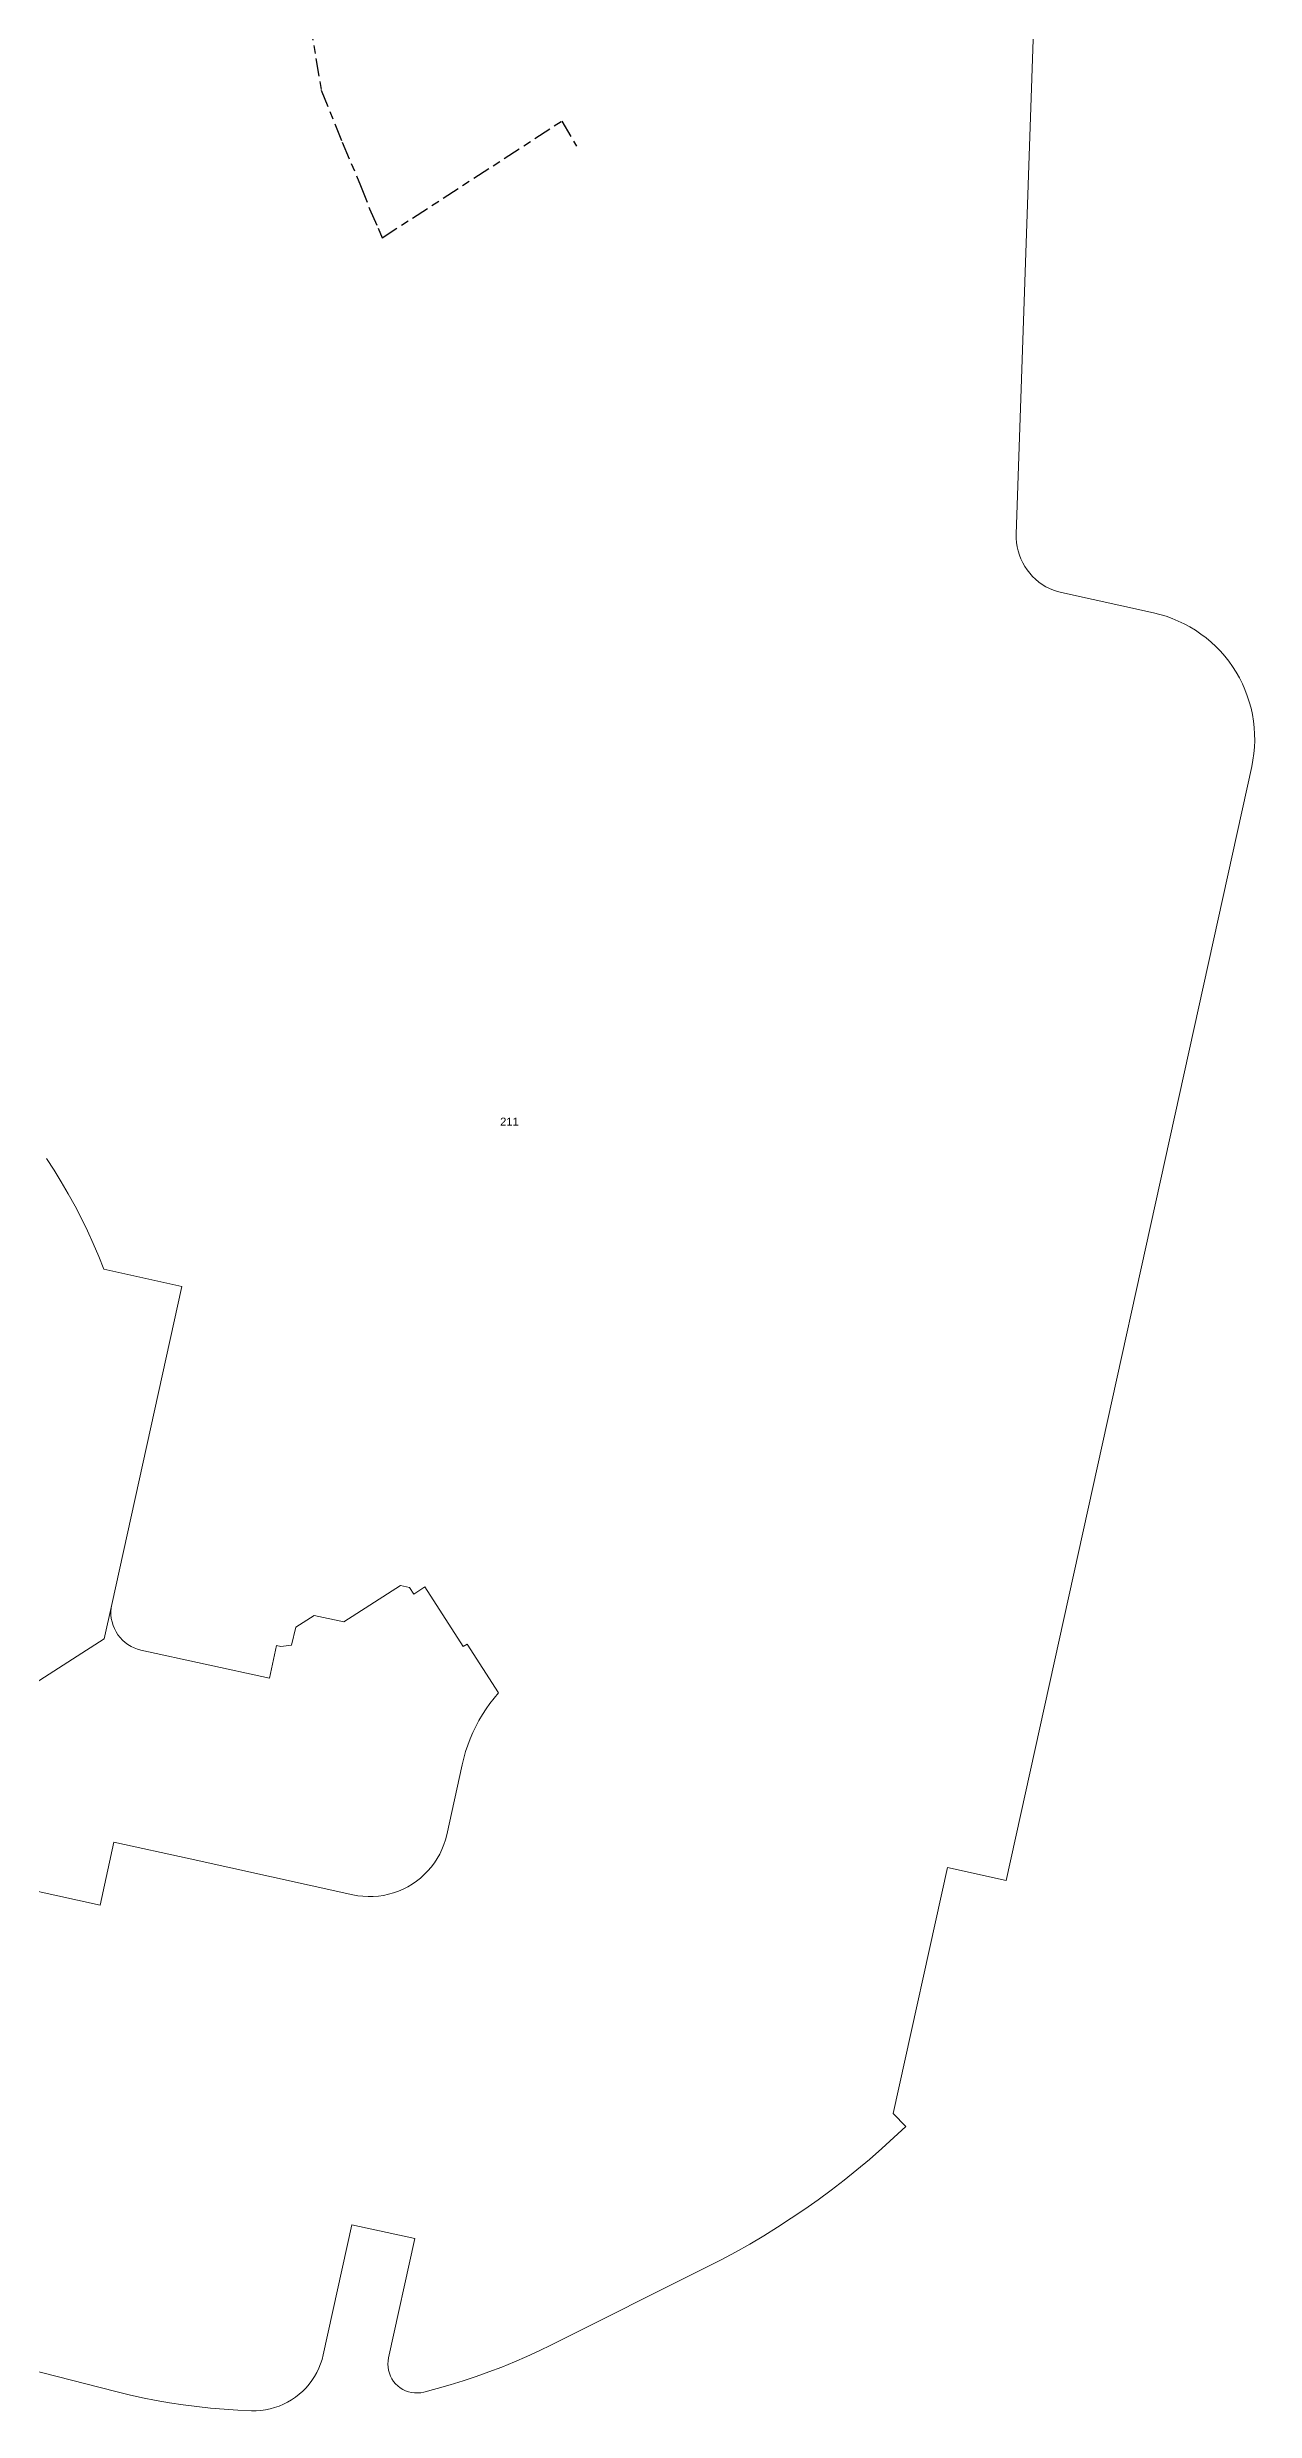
# Model space of a CAD drawing. Header units: metres. Extents: x 300268 to 302887, y 6172399 to 6173904.
# Drawn here: x 301689 to 301961, y 6172833 to 6173364 of the extents above; entities that cross this region are included whole.
import ezdxf

# ---------------------------------------------------------------- set-up
doc = ezdxf.new("R2010")
doc.units = ezdxf.units.M
doc.linetypes.add('Cable Exist UG', pattern=[8.2, 4, -1.2, 1.8, -1.2])
doc.layers.add('Cadastre Land Parcels_SP_EXT', color=9, linetype='Continuous', lineweight=5)
doc.layers.add('Cadastre Roads_SP_EXT', color=9, linetype='Continuous', lineweight=5)
doc.layers.add('Mains_HV_EXT', color=7, linetype='Continuous')
doc.styles.get("Standard").update_dxf_attribs({"font": 'arial.ttf'})

msp = doc.modelspace()

# ---------------------------------------------------------------- linework, layer by layer
at = {"layer": 'Cadastre Land Parcels_SP_EXT', "linetype": 'Continuous'}
for points in [[(301654.21, 6172849.9), (301704.4, 6172837.06), (301707.4, 6172836.33), (301710.42, 6172835.66), (301713.44, 6172835.06), (301716.49, 6172834.53), (301719.54, 6172834.06), (301722.6, 6172833.66), (301725.67, 6172833.33), (301728.75, 6172833.06), (301731.83, 6172832.86), (301734.92, 6172832.73), (301735.97, 6172832.74), (301737.03, 6172832.81), (301738.07, 6172832.95), (301739.1, 6172833.16), (301740.12, 6172833.43), (301741.12, 6172833.78), (301742.09, 6172834.19), (301743.04, 6172834.66), (301743.94, 6172835.19), (301744.82, 6172835.78), (301745.65, 6172836.43), (301746.44, 6172837.13), (301747.19, 6172837.88), (301747.87, 6172838.68), (301748.51, 6172839.53), (301749.08, 6172840.41), (301749.6, 6172841.33), (301750.06, 6172842.28), (301750.45, 6172843.26), (301750.78, 6172844.26), (301751.04, 6172845.29), (301757.5, 6172874.58), (301771.66, 6172871.46), (301765.75, 6172844.62), (301765.63, 6172843.93), (301765.59, 6172843.24), (301765.62, 6172842.55), (301765.74, 6172841.86), (301765.92, 6172841.19), (301766.17, 6172840.54), (301766.49, 6172839.92), (301766.88, 6172839.34), (301767.32, 6172838.81), (301767.82, 6172838.32), (301768.37, 6172837.9), (301768.95, 6172837.53), (301769.58, 6172837.23), (301770.24, 6172836.99), (301770.92, 6172836.83), (301771.6, 6172836.74), (301772.3, 6172836.72), (301773, 6172836.78), (301773.67, 6172836.92), (301776.64, 6172837.7), (301779.59, 6172838.54), (301782.53, 6172839.45), (301785.44, 6172840.42), (301788.32, 6172841.46), (301791.19, 6172842.56), (301794.04, 6172843.72), (301796.85, 6172844.94), (301799.64, 6172846.22), (301802.4, 6172847.56), (301837.26, 6172864.99), (301840.53, 6172866.67), (301843.76, 6172868.41), (301846.95, 6172870.22), (301850.11, 6172872.09), (301853.23, 6172874.02), (301856.31, 6172876.02), (301859.35, 6172878.08), (301862.35, 6172880.2), (301865.3, 6172882.38), (301868.2, 6172884.62), (301871.06, 6172886.92), (301873.88, 6172889.28), (301876.65, 6172891.69), (301879.36, 6172894.16), (301882.03, 6172896.68), (301879.23, 6172899.57), (301891.42, 6172954.92), (301904.61, 6172952.01), (301959.85, 6173202.6), (301959.85, 6173202.6), (301960.12, 6173204.04), (301960.32, 6173205.5), (301960.46, 6173206.96), (301960.52, 6173208.43), (301960.51, 6173209.9), (301960.41, 6173211.37), (301960.25, 6173212.83), (301960.01, 6173214.28), (301959.7, 6173215.71), (301959.31, 6173217.13), (301958.86, 6173218.53), (301958.33, 6173219.9), (301957.74, 6173221.24), (301957.08, 6173222.56), (301956.35, 6173223.83), (301955.56, 6173225.07), (301954.71, 6173226.27), (301953.79, 6173227.42), (301952.82, 6173228.52), (301951.8, 6173229.58), (301950.73, 6173230.58), (301949.6, 6173231.52), (301948.43, 6173232.41), (301947.21, 6173233.24), (301945.96, 6173234), (301944.67, 6173234.7), (301943.34, 6173235.33), (301941.99, 6173235.9), (301940.6, 6173236.39), (301939.19, 6173236.81), (301937.76, 6173237.17), (301917.1, 6173241.72), (301916.18, 6173241.96), (301915.29, 6173242.27), (301914.41, 6173242.64), (301913.56, 6173243.06), (301912.75, 6173243.55), (301911.98, 6173244.11), (301911.25, 6173244.72), (301910.56, 6173245.38), (301909.93, 6173246.07), (301909.35, 6173246.82), (301908.82, 6173247.61), (301908.35, 6173248.44), (301907.95, 6173249.3), (301907.61, 6173250.18), (301907.33, 6173251.09), (301907.12, 6173252.02), (301906.98, 6173252.96), (301906.91, 6173253.91), (301906.91, 6173254.86), (301913.13, 6173436.04)], [(301688.82, 6173114.44), (301690.52, 6173111.81), (301692.15, 6173109.15), (301693.72, 6173106.44), (301695.23, 6173103.7), (301696.66, 6173100.93), (301698.03, 6173098.12), (301699.33, 6173095.29), (301700.56, 6173092.41), (301701.73, 6173089.51), (301719.26, 6173085.65), (301703.5, 6173014.11), (301703.36, 6173013.33), (301703.3, 6173012.53), (301703.31, 6173011.74), (301703.39, 6173010.95), (301703.55, 6173010.17), (301703.78, 6173009.4), (301704.08, 6173008.66), (301704.45, 6173007.96), (301704.88, 6173007.29), (301705.36, 6173006.66), (301705.91, 6173006.08), (301706.5, 6173005.55), (301707.14, 6173005.08), (301707.83, 6173004.67), (301708.55, 6173004.33), (301709.3, 6173004.05), (301710.06, 6173003.84), (301738.97, 6172997.54), (301740.57, 6173004.87), (301741.54, 6173004.62), (301743.91, 6173004.91), (301744.88, 6173009.02), (301749.02, 6173011.63), (301755.66, 6173010.16), (301768.45, 6173018.37), (301770.43, 6173017.93), (301771.4, 6173016.42), (301773.93, 6173018.04), (301782.5, 6173004.62), (301783.41, 6173005.2), (301790.46, 6172994.23), (301789.48, 6172993.06), (301788.55, 6172991.85), (301787.66, 6172990.61), (301786.84, 6172989.32), (301786.07, 6172988.01), (301785.36, 6172986.66), (301784.7, 6172985.29), (301784.09, 6172983.88), (301783.55, 6172982.46), (301783.07, 6172981.01), (301782.65, 6172979.55), (301782.29, 6172978.06), (301778.82, 6172962.31), (301778.53, 6172961.18), (301778.17, 6172960.08), (301777.74, 6172959), (301777.24, 6172957.95), (301776.67, 6172956.94), (301776.04, 6172955.97), (301775.35, 6172955.04), (301774.59, 6172954.15), (301773.78, 6172953.32), (301772.91, 6172952.55), (301772, 6172951.83), (301771.04, 6172951.17), (301770.04, 6172950.58), (301769, 6172950.05), (301767.94, 6172949.6), (301766.84, 6172949.21), (301765.73, 6172948.9), (301764.59, 6172948.66), (301763.44, 6172948.5), (301762.28, 6172948.4), (301761.12, 6172948.38), (301759.97, 6172948.45), (301758.81, 6172948.59), (301757.67, 6172948.81), (301721.12, 6172956.85), (301703.99, 6172960.63), (301700.88, 6172946.47), (301671.58, 6172952.92)], [(301676.76, 6172990.36), (301694.67, 6173001.79), (301701.78, 6173006.34), (301703.5, 6173014.11), (301719.26, 6173085.65), (301701.73, 6173089.51), (301700.56, 6173092.41), (301699.33, 6173095.29), (301698.03, 6173098.12), (301696.66, 6173100.93), (301695.23, 6173103.7), (301693.72, 6173106.44), (301692.15, 6173109.15), (301690.52, 6173111.81), (301688.82, 6173114.44)]]:
    msp.add_lwpolyline(points, dxfattribs=at)
at = {"layer": 'Cadastre Roads_SP_EXT', "linetype": 'Continuous'}
msp.add_lwpolyline([(301676.76, 6172990.36), (301694.67, 6173001.79), (301701.78, 6173006.34), (301703.5, 6173014.11), (301719.26, 6173085.65), (301701.73, 6173089.51), (301700.56, 6173092.41), (301699.33, 6173095.29), (301698.03, 6173098.12), (301696.66, 6173100.93), (301695.23, 6173103.7), (301693.72, 6173106.44), (301692.15, 6173109.15), (301690.52, 6173111.81), (301688.82, 6173114.44)], dxfattribs=at)
at = {"layer": 'Mains_HV_EXT', "linetype": 'Cable Exist UG'}
msp.add_lwpolyline([(301622.37, 6173357.15), (301622.16, 6173358.24), (301622.16, 6173358.24), (301625.26, 6173358.91), (301662.51, 6173369.02), (301745.31, 6173380.74), (301746.34, 6173380.89), (301746.34, 6173380.89), (301746.68, 6173378.01), (301750.61, 6173354.77), (301755.34, 6173343.02), (301759.45, 6173333.29), (301761.48, 6173328.07), (301763.39, 6173323.68), (301764.27, 6173321.52), (301804.71, 6173347.8), (301808.02, 6173342.12)], dxfattribs=at)

# ---------------------------------------------------------------- texts
at = {"layer": 'Cadastre Land Parcels_SP_EXT'}
msp.add_text('211', height=1.8, dxfattribs=at).set_placement((301790.83, 6173121.82))

doc.saveas('drawing.dxf')
